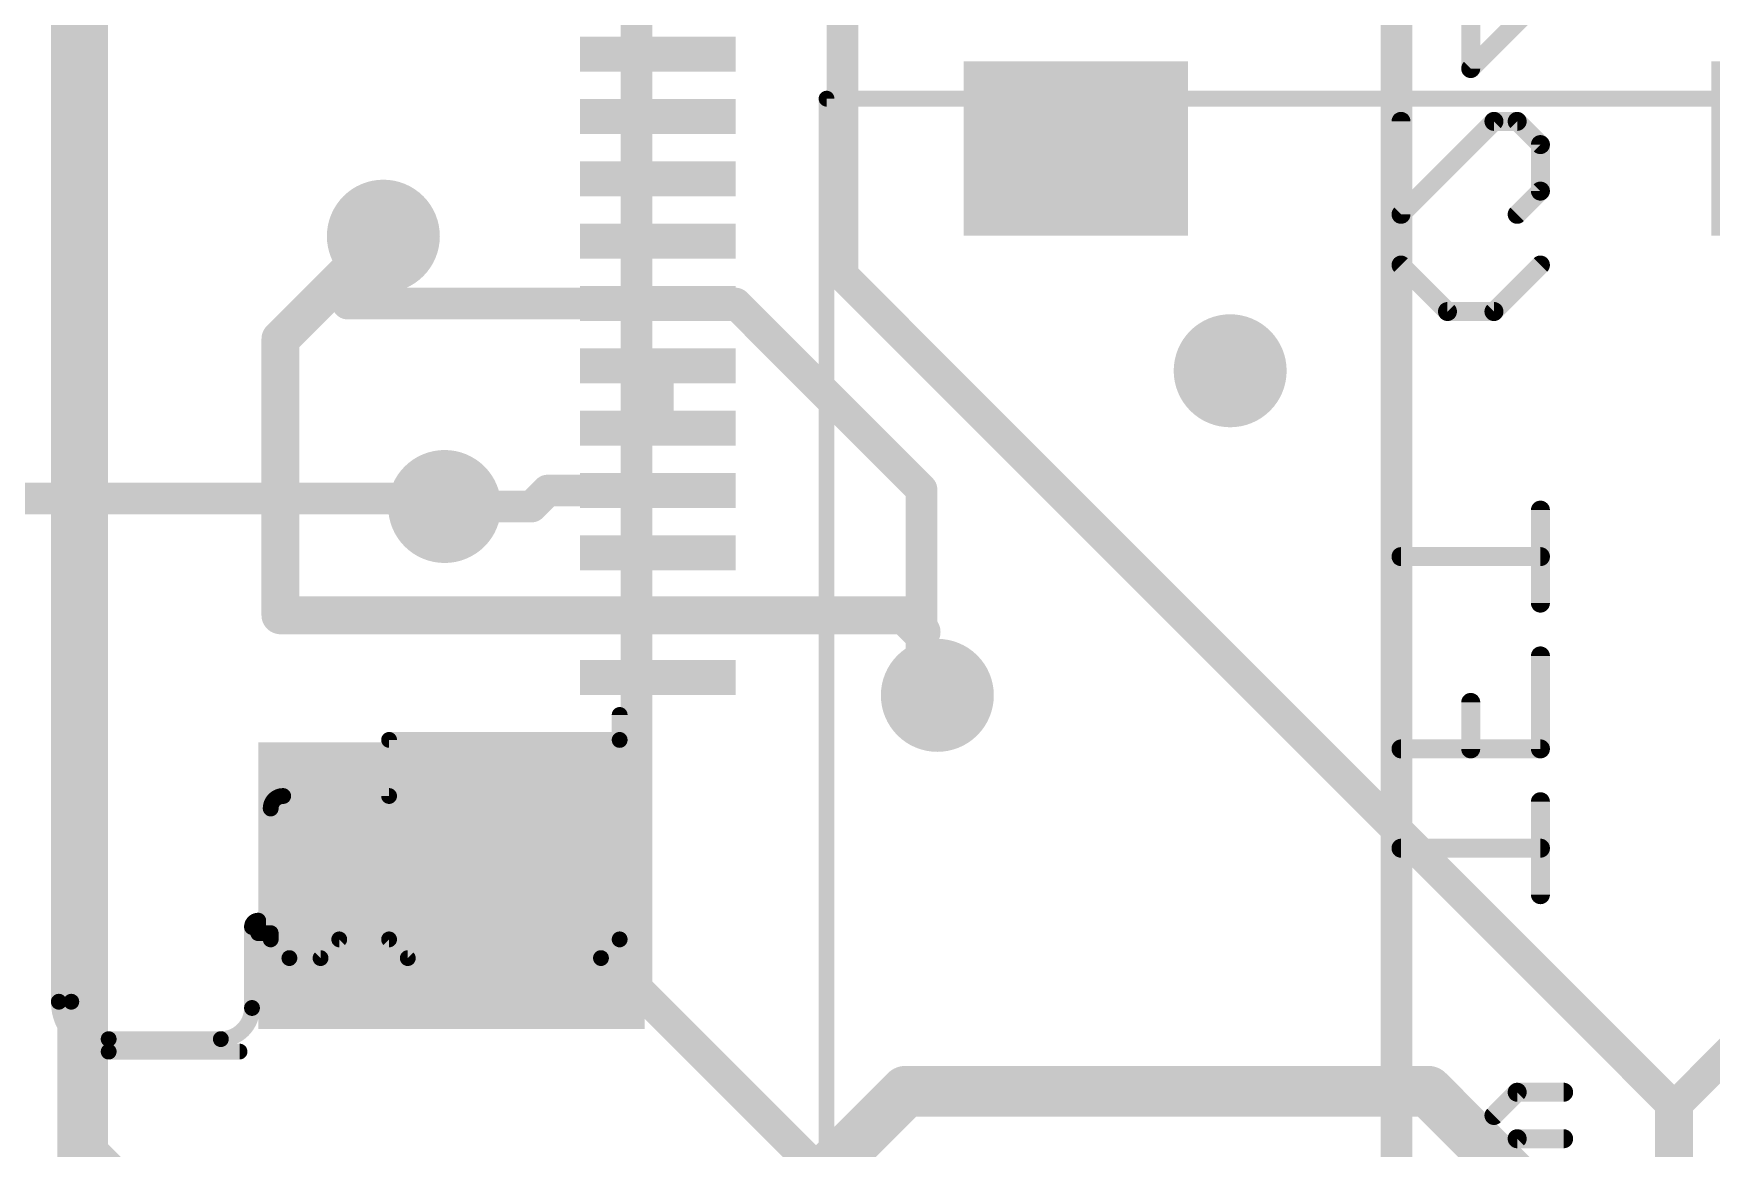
# Model space of a CAD drawing. Extents: x -7.4 to 35.7, y -10.5 to 36.3.
# Drawn here: x 8.5 to 21.96, y 7.67 to 16.61 of the extents above; entities that cross this region are included whole.
import ezdxf

# ---------------------------------------------------------------- set-up
doc = ezdxf.new("R2010")
doc.units = 0
for name, color, linetype in [('1', 12, 'CONTINUOUS'), ('16', 5, 'CONTINUOUS'), ('18', 110, 'CONTINUOUS'), ('21', 40, 'CONTINUOUS'), ('22', 6, 'CONTINUOUS'), ('23', 53, 'CONTINUOUS'), ('51', 253, 'CONTINUOUS')]:
    doc.layers.add(name, color=color, linetype=linetype)

# ---------------------------------------------------------------- blocks, each defined once
blk = doc.blocks.new('RECT')
blk.add_solid([(-0.5, -0.5), (0.5, -0.5), (-0.5, 0.5), (0.5, 0.5)])
blk = doc.blocks.new('ROUNDV')
at = {"const_width": 0.5}
blk.add_lwpolyline([(0, -0.25, 1), (0, 0.25, 1), (0, -0.25)], format="xyb", dxfattribs=at)

msp = doc.modelspace()

# ---------------------------------------------------------------- linework, layer by layer
at = {"layer": '1'}
for points, const_width in [([(8.89, 18.669), (8.89, 7.62)], 0.4064), ([(14.986, 17.018), (14.986, 14.674)], 0.254), ([(10.4775, 14.1605), (11.303, 14.986)], 0.3048), ([(11.303, 14.7955), (11.303, 14.986)], 0.3048), ([(11.3347, 14.7637), (11.303, 14.7955)], 0.3048), ([(11.0165, 14.4455), (11.3347, 14.7637)], 0.254), ([(14.986, 14.674), (21.659, 8.001)], 0.254), ([(13.505, 14.4455), (11.0165, 14.4455)], 0.254), ([(13.505, 14.4455), (14.1295, 14.4455)], 0.254), ([(14.1295, 14.4455), (15.621, 12.954)], 0.254), ([(28.194, 14.536), (21.659, 8.001)], 0.254), ([(10.4775, 14.1605), (10.4775, 11.9455)], 0.3048), ([(13.505, 13.9455), (13.505, 13.4455)], 0.254), ([(12.6205, 12.9455), (12.4928, 12.8178)], 0.254), ([(13.505, 12.9455), (12.6205, 12.9455)], 0.254), ([(15.621, 12.954), (15.621, 11.811)], 0.254), ([(12.4928, 12.8178), (11.7943, 12.8178)], 0.254), ([(13.505, 11.9455), (10.4775, 11.9455)], 0.3048), ([(13.505, 11.9455), (15.4865, 11.9455)], 0.3048), ([(15.4865, 11.9455), (15.621, 11.811)], 0.3048), ([(15.621, 11.811), (15.621, 11.3665)], 0.254), ([(15.748, 11.303), (15.6055, 11.4455)], 0.254), ([(15.621, 11.303), (15.748, 11.303)], 0.254), ([(13.335, 5.969), (15.494, 8.128)], 0.4064), ([(15.494, 8.128), (19.685, 8.128)], 0.4064), ([(19.685, 8.128), (20.559, 7.254)], 0.4064), ([(21.659, 5.489), (21.659, 8.001)], 0.3048), ([(8.89, 7.62), (10.541, 5.969)], 0.4064)]:
    msp.add_lwpolyline(points, dxfattribs=dict(at, const_width=const_width))
for points, const_width in [([(11.3792, 14.986, 1), (11.2268, 14.986)], 0.1524), ([(11.3569, 14.9321, 1), (11.2491, 15.0399)], 0.1524), ([(11.3569, 14.8494, 1), (11.2491, 14.7416)], 0.1524), ([(11.2268, 14.7955, 1), (11.3792, 14.7955)], 0.1524), ([(11.2809, 14.7099, 1), (11.3886, 14.8176)], 0.1524), ([(11.3797, 14.7188, 1), (11.2898, 14.8087)], 0.127), ([(15.0309, 14.7189, 1), (14.9411, 14.6291)], 0.127), ([(14.9225, 14.674, 1), (15.0495, 14.674)], 0.127), ([(11.0165, 14.509, 1), (11.0165, 14.382)], 0.127), ([(10.9716, 14.4904, 1), (11.0614, 14.4006)], 0.127), ([(13.505, 14.509, 1), (13.505, 14.382)], 0.127), ([(13.505, 14.382, 1), (13.505, 14.509)], 0.127), ([(14.1744, 14.4904, 1), (14.0846, 14.4006)], 0.127), ([(14.1295, 14.382, 1), (14.1295, 14.509)], 0.127), ([(10.5537, 14.1605, 1), (10.4013, 14.1605)], 0.1524), ([(10.4236, 14.2144, 1), (10.5314, 14.1066)], 0.1524), ([(13.5685, 13.9455, 1), (13.4415, 13.9455)], 0.127), ([(13.4415, 13.4455, 1), (13.5685, 13.4455)], 0.127), ([(12.6205, 13.009, 1), (12.6205, 12.882)], 0.127), ([(12.6654, 12.9006, 1), (12.5756, 12.9904)], 0.127), ([(13.505, 12.882, 1), (13.505, 13.009)], 0.127), ([(15.6845, 12.954, 1), (15.5575, 12.954)], 0.127), ([(15.5761, 12.9091, 1), (15.6659, 12.9989)], 0.127), ([(11.7943, 12.8813, 1), (11.7943, 12.7543)], 0.127), ([(12.4479, 12.8627, 1), (12.5377, 12.7729)], 0.127), ([(12.4928, 12.7543, 1), (12.4928, 12.8813)], 0.127), ([(10.4775, 12.0217, 1), (10.4775, 11.8693)], 0.1524), ([(10.4013, 11.9455, 1), (10.5537, 11.9455)], 0.1524), ([(13.505, 12.0217, 1), (13.505, 11.8693)], 0.1524), ([(13.505, 11.8693, 1), (13.505, 12.0217)], 0.1524), ([(15.5404, 11.9994, 1), (15.4326, 11.8916)], 0.1524), ([(15.4865, 11.8693, 1), (15.4865, 12.0217)], 0.1524), ([(15.5671, 11.7571, 1), (15.6749, 11.8649)], 0.1524), ([(15.6845, 11.811, 1), (15.5575, 11.811)], 0.127), ([(15.5575, 11.811, 1), (15.6845, 11.811)], 0.127), ([(15.6504, 11.4904, 1), (15.5606, 11.4006)], 0.127), ([(15.621, 11.3665, 1), (15.621, 11.2395)], 0.127), ([(15.5575, 11.3665, 1), (15.6845, 11.3665)], 0.127), ([(15.7031, 11.2581, 1), (15.7929, 11.3479)], 0.127), ([(15.748, 11.2395, 1), (15.748, 11.3665)], 0.127), ([(15.494, 8.2296, 1), (15.494, 8.0264)], 0.2032), ([(15.5658, 8.0562, 1), (15.4222, 8.1998)], 0.2032), ([(19.7568, 8.1998, 1), (19.6132, 8.0562)], 0.2032), ([(19.685, 8.0264, 1), (19.685, 8.2296)], 0.2032), ([(21.7352, 8.001, 1), (21.5828, 8.001)], 0.1524), ([(21.6141, 8.0459, 1), (21.7039, 7.9561)], 0.127), ([(21.6141, 7.9561, 1), (21.7039, 8.0459)], 0.127), ([(8.9618, 7.6918, 1), (8.8182, 7.5482)], 0.2032), ([(8.7884, 7.62, 1), (8.9916, 7.62)], 0.2032)]:
    msp.add_lwpolyline(points, format="xyb", dxfattribs=dict(at, const_width=const_width))
at = {"layer": '16', "const_width": 0.254}
for points in [[(13.335, 23.6855), (13.335, 8.9535)], [(19.431, 6.985), (19.431, 17.567)], [(11.7308, 12.8813), (7.7378, 12.8813)], [(11.7943, 12.8178), (11.7308, 12.8813)], [(13.335, 8.9535), (18.3515, 3.937)]]:
    msp.add_lwpolyline(points, dxfattribs=at)
at = {"layer": '16', "const_width": 0.127}
for points in [[(11.7757, 12.9262, 1), (11.6859, 12.8364)], [(11.7308, 12.8178, 1), (11.7308, 12.9448)], [(11.7494, 12.7729, 1), (11.8392, 12.8627)], [(13.3799, 8.9984, 1), (13.2901, 8.9086)], [(13.2715, 8.9535, 1), (13.3985, 8.9535)]]:
    msp.add_lwpolyline(points, format="xyb", dxfattribs=at)
at = {"layer": '21', "const_width": 0.127}
for points in [[(8.699, 25.0455), (8.699, 8.8455)], [(28.859, 16.089), (14.859, 16.089)], [(14.859, 16.089), (14.859, 1.689)], [(9.099, 8.4455), (10.149, 8.4455)]]:
    msp.add_lwpolyline(points, dxfattribs=at)
at = {"layer": '21'}
for points, const_width in [([(14.8908, 16.089, 1), (14.8272, 16.089)], 0.0635), ([(14.859, 16.1208, 1), (14.859, 16.0573)], 0.0635), ([(8.7308, 8.8455, 1), (8.6672, 8.8455)], 0.0635), ([(8.699, 8.8455, 0.4142), (9.099, 8.4455)], 0.127), ([(8.6672, 8.8455, 1), (8.7308, 8.8455)], 0.0635), ([(9.099, 8.4773, 1), (9.099, 8.4138)], 0.0635), ([(9.099, 8.4138, 1), (9.099, 8.4773)], 0.0635), ([(10.149, 8.4138, 1), (10.149, 8.4773)], 0.0635)]:
    msp.add_lwpolyline(points, format="xyb", dxfattribs=dict(at, const_width=const_width))
at = {"layer": '22', "const_width": 0.1524}
for points in [[(20.0275, 16.3307), (20.0275, 17.0764)], [(20.5868, 16.8899), (20.0275, 16.3307)], [(19.4682, 15.907), (19.4682, 15.1613)], [(19.4682, 15.1613), (20.2139, 15.907)], [(20.2139, 15.907), (20.4003, 15.907)], [(20.4003, 15.907), (20.5868, 15.7206)], [(20.5868, 15.7206), (20.5868, 15.3477)], [(20.5868, 15.3477), (20.4003, 15.1613)], [(19.4682, 14.7545), (19.841, 14.3817)], [(20.2139, 14.3817), (20.5868, 14.7545)], [(19.841, 14.3817), (20.2139, 14.3817)], [(20.5868, 12.0429), (20.5868, 12.7886)], [(19.4682, 12.4157), (20.5868, 12.4157)], [(20.5868, 10.8735), (20.5868, 11.6192)], [(20.0275, 10.8735), (20.0275, 11.2463)], [(19.4682, 10.8735), (20.5868, 10.8735)], [(20.5868, 9.7041), (20.5868, 10.4498)], [(19.4682, 10.0769), (20.5868, 10.0769)], [(20.4003, 8.1195), (20.2139, 7.933)], [(20.7732, 8.1195), (20.4003, 8.1195)], [(20.4003, 7.7466), (20.2139, 7.5602)], [(20.7732, 7.7466), (20.4003, 7.7466)]]:
    msp.add_lwpolyline(points, dxfattribs=at)
at = {"layer": '22', "const_width": 0.0762}
for points in [[(20.0005, 16.3576, 1), (20.0544, 16.3037)], [(19.9894, 16.3307, 1), (20.0656, 16.3307)], [(19.5063, 15.907, 1), (19.4301, 15.907)], [(20.2139, 15.9451, 1), (20.2139, 15.8689)], [(20.2408, 15.88, 1), (20.187, 15.9339)], [(20.4273, 15.9339, 1), (20.3734, 15.88)], [(20.4003, 15.8689, 1), (20.4003, 15.9451)], [(20.6249, 15.7206, 1), (20.5487, 15.7206)], [(20.5598, 15.6936, 1), (20.6137, 15.7475)], [(20.5487, 15.3477, 1), (20.6249, 15.3477)], [(20.6137, 15.3208, 1), (20.5598, 15.3746)], [(19.4413, 15.1882, 1), (19.4951, 15.1343)], [(20.3734, 15.1882, 1), (20.4273, 15.1343)], [(19.4301, 15.1613, 1), (19.5063, 15.1613)], [(19.4951, 14.7815, 1), (19.4413, 14.7276)], [(20.6137, 14.7276, 1), (20.5598, 14.7815)], [(19.841, 14.4198, 1), (19.841, 14.3436)], [(19.8141, 14.3547, 1), (19.868, 14.4086)], [(20.187, 14.4086, 1), (20.2408, 14.3547)], [(20.2139, 14.3436, 1), (20.2139, 14.4198)], [(20.6249, 12.7886, 1), (20.5487, 12.7886)], [(19.4682, 12.4538, 1), (19.4682, 12.3776)], [(20.5868, 12.3776, 1), (20.5868, 12.4538)], [(20.5487, 12.0429, 1), (20.6249, 12.0429)], [(20.6249, 11.6192, 1), (20.5487, 11.6192)], [(20.0656, 11.2463, 1), (19.9894, 11.2463)], [(19.4682, 10.9116, 1), (19.4682, 10.8354)], [(19.9894, 10.8735, 1), (20.0656, 10.8735)], [(20.5487, 10.8735, 1), (20.6249, 10.8735)], [(20.5868, 10.8354, 1), (20.5868, 10.9116)], [(20.6249, 10.4498, 1), (20.5487, 10.4498)], [(19.4682, 10.115, 1), (19.4682, 10.0388)], [(20.5868, 10.0388, 1), (20.5868, 10.115)], [(20.5487, 9.7041, 1), (20.6249, 9.7041)], [(20.4003, 8.1576, 1), (20.4003, 8.0814)], [(20.4273, 8.0925, 1), (20.3734, 8.1464)], [(20.7732, 8.0814, 1), (20.7732, 8.1576)], [(20.187, 7.96, 1), (20.2408, 7.9061)], [(20.4003, 7.7847, 1), (20.4003, 7.7085)], [(20.4273, 7.7197, 1), (20.3734, 7.7736)], [(20.7732, 7.7085, 1), (20.7732, 7.7847)]]:
    msp.add_lwpolyline(points, format="xyb", dxfattribs=at)
at = {"layer": '23'}
msp.add_point((14.859, 16.129), dxfattribs=at)
at = {"layer": '51', "const_width": 0.127}
for points in [[(8.799, 25.0455), (8.799, 8.8455)], [(13.199, 10.9455), (13.199, 11.1455)], [(13.199, 10.9455), (11.349, 10.9455)], [(11.349, 10.9455), (11.349, 10.4955)], [(13.199, 9.3455), (13.199, 10.9455)], [(11.349, 10.4955), (10.499, 10.4955)], [(10.399, 10.3955), (10.399, 9.3955)], [(10.299, 9.4955), (10.299, 9.3955)], [(10.249, 8.7955), (10.249, 9.4455)], [(10.299, 9.3955), (10.399, 9.3955)], [(10.399, 9.3955), (10.399, 9.3455)], [(10.799, 9.1955), (10.949, 9.3455)], [(10.949, 9.3455), (11.349, 9.3455)], [(11.349, 9.3455), (11.499, 9.1955)], [(10.549, 9.1955), (10.799, 9.1955)], [(11.499, 9.1955), (13.049, 9.1955)], [(9.099, 8.5455), (9.999, 8.5455)]]:
    msp.add_lwpolyline(points, dxfattribs=at)
at = {"layer": '51'}
for points, const_width in [([(13.2308, 11.1455, 1), (13.1672, 11.1455)], 0.0635), ([(11.3808, 10.9455, 1), (11.3172, 10.9455)], 0.0635), ([(11.349, 10.9773, 1), (11.349, 10.9138)], 0.0635), ([(13.2308, 10.9455, 1), (13.1672, 10.9455)], 0.0635), ([(13.1672, 10.9455, 1), (13.2308, 10.9455)], 0.0635), ([(13.199, 10.9138, 1), (13.199, 10.9773)], 0.0635), ([(10.499, 10.4955, 0.4142), (10.399, 10.3955)], 0.127), ([(10.499, 10.5273, 1), (10.499, 10.4637)], 0.0635), ([(10.499, 10.4637, 1), (10.499, 10.5273)], 0.0635), ([(11.3172, 10.4955, 1), (11.3808, 10.4955)], 0.0635), ([(11.349, 10.4637, 1), (11.349, 10.5273)], 0.0635), ([(10.4308, 10.3955, 1), (10.3673, 10.3955)], 0.0635), ([(10.3673, 10.3955, 1), (10.4308, 10.3955)], 0.0635), ([(10.299, 9.4955, 0.4142), (10.249, 9.4455)], 0.127), ([(10.3308, 9.4955, 1), (10.2673, 9.4955)], 0.0635), ([(10.299, 9.4637, 1), (10.299, 9.5273)], 0.0635), ([(10.2808, 9.4455, 1), (10.2172, 9.4455)], 0.0635), ([(10.2172, 9.4455, 1), (10.2808, 9.4455)], 0.0635), ([(10.299, 9.4273, 1), (10.299, 9.3637)], 0.0635), ([(10.2673, 9.3955, 1), (10.3308, 9.3955)], 0.0635), ([(10.4308, 9.3955, 1), (10.3673, 9.3955)], 0.0635), ([(10.3673, 9.3955, 1), (10.4308, 9.3955)], 0.0635), ([(10.399, 9.3637, 1), (10.399, 9.4273)], 0.0635), ([(10.399, 9.3455, 0.4142), (10.549, 9.1955)], 0.127), ([(10.4308, 9.3455, 1), (10.3673, 9.3455)], 0.0635), ([(10.3673, 9.3455, 1), (10.4308, 9.3455)], 0.0635), ([(10.949, 9.3773, 1), (10.949, 9.3138)], 0.0635), ([(10.9715, 9.323, 1), (10.9265, 9.368)], 0.0635), ([(11.3715, 9.368, 1), (11.3265, 9.323)], 0.0635), ([(11.349, 9.3138, 1), (11.349, 9.3773)], 0.0635), ([(13.049, 9.1955, 0.4142), (13.199, 9.3455)], 0.127), ([(13.2308, 9.3455, 1), (13.1672, 9.3455)], 0.0635), ([(13.1672, 9.3455, 1), (13.2308, 9.3455)], 0.0635), ([(10.549, 9.2273, 1), (10.549, 9.1638)], 0.0635), ([(10.549, 9.1638, 1), (10.549, 9.2273)], 0.0635), ([(10.7765, 9.218, 1), (10.8215, 9.173)], 0.0635), ([(10.799, 9.1638, 1), (10.799, 9.2273)], 0.0635), ([(11.499, 9.2273, 1), (11.499, 9.1638)], 0.0635), ([(11.4765, 9.173, 1), (11.5215, 9.218)], 0.0635), ([(13.049, 9.2273, 1), (13.049, 9.1638)], 0.0635), ([(13.049, 9.1638, 1), (13.049, 9.2273)], 0.0635), ([(8.799, 8.8455, 0.4142), (9.099, 8.5455)], 0.127), ([(8.8308, 8.8455, 1), (8.7673, 8.8455)], 0.0635), ([(8.7673, 8.8455, 1), (8.8308, 8.8455)], 0.0635), ([(9.999, 8.5455, 0.4142), (10.249, 8.7955)], 0.127), ([(10.2808, 8.7955, 1), (10.2172, 8.7955)], 0.0635), ([(10.2172, 8.7955, 1), (10.2808, 8.7955)], 0.0635), ([(9.099, 8.5773, 1), (9.099, 8.5137)], 0.0635), ([(9.099, 8.5137, 1), (9.099, 8.5773)], 0.0635), ([(9.999, 8.5773, 1), (9.999, 8.5137)], 0.0635), ([(9.999, 8.5137, 1), (9.999, 8.5773)], 0.0635)]:
    msp.add_lwpolyline(points, format="xyb", dxfattribs=dict(at, const_width=const_width))

# ---------------------------------------------------------------- block references
at = {"layer": '1'}
for p, xscale, yscale, rotation in [((13.505, 16.4455), 0.28, 1.25, 90), ((16.859, 15.689), 1.4, 1.8, 90), ((22.859, 15.689), 1.4, 1.8, 90), ((13.505, 15.9455), 0.28, 1.25, 90), ((13.505, 15.4455), 0.28, 1.25, 90), ((13.505, 14.9455), 0.28, 1.25, 90), ((13.505, 14.4455), 0.28, 1.25, 90), ((13.505, 13.9455), 0.28, 1.25, 90), ((13.505, 13.4455), 0.28, 1.25, 90), ((13.505, 12.9455), 0.28, 1.25, 90), ((13.505, 12.4455), 0.28, 1.25, 90), ((13.505, 11.9455), 0.28, 1.25, 90), ((13.505, 11.4455), 0.28, 1.25, 90), ((11.849, 9.7755), 2.3, 3.1, 270)]:
    msp.add_blockref('RECT', p, dxfattribs=dict(at, xscale=xscale, yscale=yscale, rotation=rotation))
at = {"layer": '18', "xscale": 0.9064, "yscale": 0.9064}
for p in [(11.303, 14.986), (11.303, 14.986), (18.0975, 13.9065), (18.0975, 13.9065), (11.7943, 12.8178), (11.7943, 12.8178), (15.748, 11.303), (15.748, 11.303)]:
    msp.add_blockref('ROUNDV', p, dxfattribs=at)

doc.saveas('drawing.dxf')
